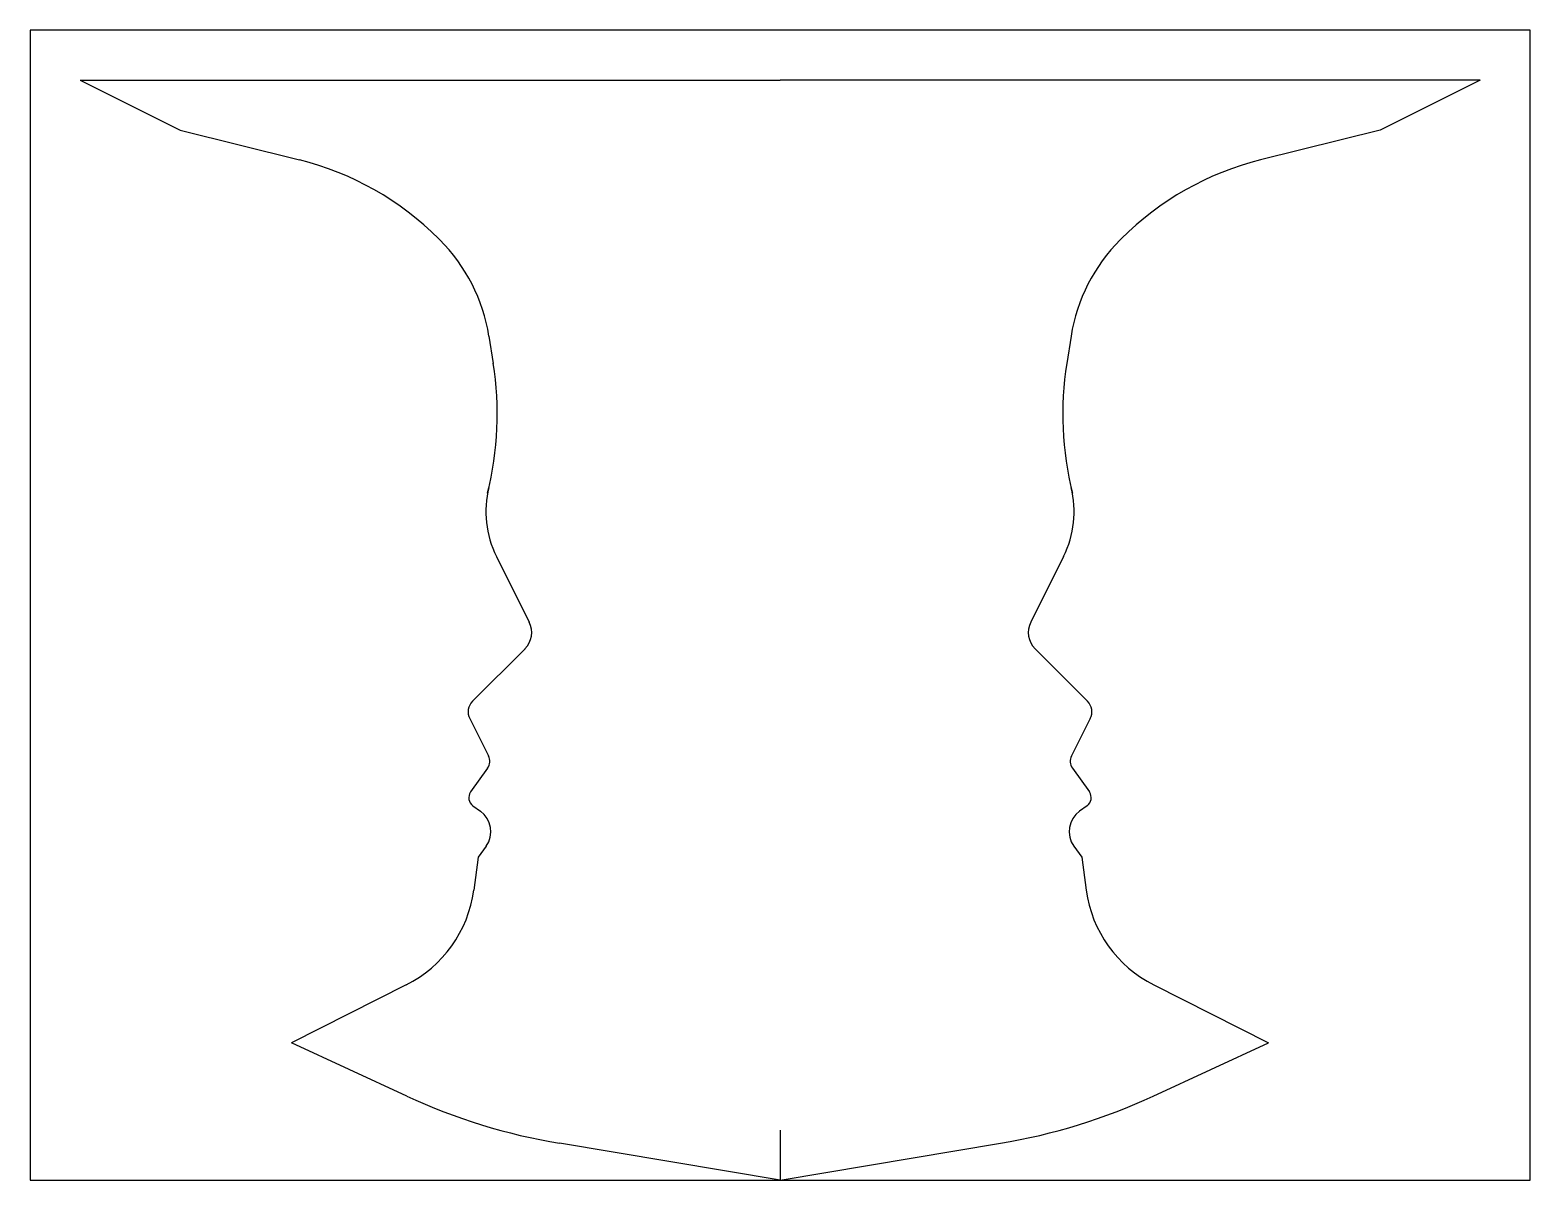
# Model space of a CAD drawing. Header units: millimetres. Extents: x 0 to 300, y 0 to 230.
import ezdxf

# ---------------------------------------------------------------- set-up
doc = ezdxf.new("R2010")
doc.units = ezdxf.units.MM
doc.layers.get('0').update_dxf_attribs({"linetype": 'CONTINUOUS'})

msp = doc.modelspace()

# ---------------------------------------------------------------- linework, layer by layer
for p, q in [((10, 220), (150, 220)), ((10, 220), (30, 210)), ((290, 220), (150, 220)), ((290, 220), (270, 210)), ((30, 210), (53.88, 204.03)), ((270, 210), (246.12, 204.03)), ((81.75, 188.25), (81.96, 188.04)), ((218.25, 188.25), (218.04, 188.04)), ((91.78, 168.78), (92.65, 163.33)), ((208.22, 168.78), (207.35, 163.33)), ((91.51, 137.37), (91.79, 138.5)), ((208.49, 137.37), (208.21, 138.5)), ((93.3, 124.72), (99.86, 111.57)), ((206.7, 124.72), (200.14, 111.57)), ((99, 106.26), (88.5, 95.76)), ((201, 106.26), (211.5, 95.76)), ((87.94, 92.29), (91.71, 84.83)), ((212.06, 92.29), (208.29, 84.83)), ((91.52, 82.35), (88.13, 77.61)), ((208.48, 82.35), (211.87, 77.61)), ((88.59, 74.82), (90.08, 73.75)), ((211.41, 74.82), (209.92, 73.75)), ((91.25, 66.78), (89.66, 64.57)), ((208.75, 66.78), (210.34, 64.57)), ((89.66, 64.57), (88.75, 57.94)), ((210.34, 64.57), (211.25, 57.94)), ((75.25, 39.02), (52.27, 27.43)), ((224.75, 39.02), (247.73, 27.43)), ((75.34, 16.77), (52.27, 27.43)), ((224.66, 16.77), (247.73, 27.43)), ((150, 10), (150, 0)), ((150, 0), (105.93, 7.34)), ((150, 0), (194.07, 7.34))]:
    msp.add_line(p, q)
msp.add_lwpolyline([(300, 230), (0, 230), (0, 0), (300, 0)], close=True)
for centre, radius, start, end in [((39.33, 145.82), 60, 45, 75.9638), ((260.67, 145.82), 60, 104.0362, 135), ((57.22, 163.29), 35, 9.0237, 45), ((242.78, 163.29), 35, 135, 170.9763), ((28.45, 153.14), 65, -14.0362, 9.0237), ((271.55, 153.14), 65, 170.9763, 194.0362), ((111.19, 133.65), 20, 165.9638, 206.5131), ((188.81, 133.65), 20, -26.5131, 14.0362), ((95.74, 109.51), 4.6, -45, 26.5131), ((204.26, 109.51), 4.6, 153.4869, 225), ((90.62, 93.64), 3, 135, 206.7723), ((209.38, 93.64), 3, -26.7723, 45), ((89.57, 83.75), 2.4, -35.5528, 26.7723), ((210.43, 83.75), 2.4, 153.2277, 215.5528), ((89.76, 76.45), 2, 144.4472, 234.4472), ((210.24, 76.45), 2, -54.4472, 35.5528), ((87.18, 69.68), 5, -35.5528, 54.4472), ((212.82, 69.68), 5, 125.5528, 215.5528), ((63.99, 61.34), 25, 296.7723, 352.1728), ((236.01, 61.34), 25, 187.8272, 243.2277), ((125.66, 125.71), 120, 245.2072, 260.5377), ((174.34, 125.71), 120, 279.4623, 294.7928)]:
    msp.add_arc(centre, radius, start, end)

doc.saveas('drawing.dxf')
